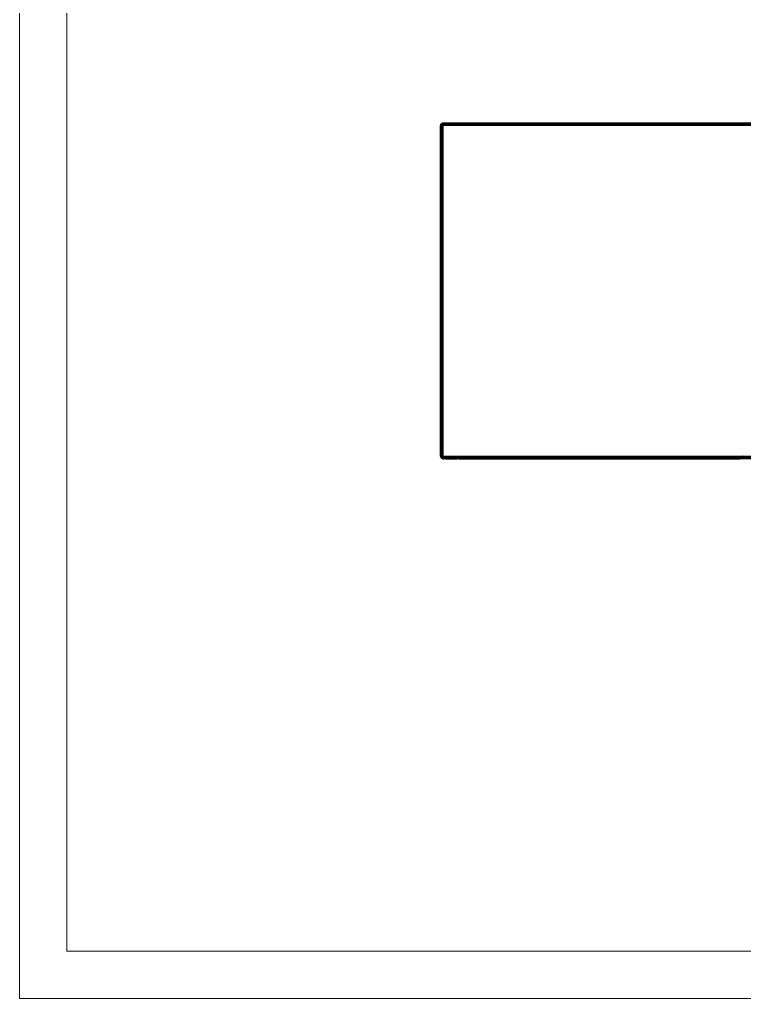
# Model space of a CAD drawing. Header units: inches. Extents: x 12 to 4610, y 7 to 3258.
# Drawn here: x 12 to 1202, y 7 to 1612 of the extents above; entities that cross this region are included whole.
import ezdxf

# ---------------------------------------------------------------- set-up
doc = ezdxf.new("R2010")
doc.units = ezdxf.units.IN
doc.header["$MEASUREMENT"] = 0
doc.layers.add('tabelka', color=155, linetype='Continuous')

msp = doc.modelspace()

# ---------------------------------------------------------------- linework, layer by layer
for p, q in [((703.1, 1438.9), (703.2, 1439.1)), ((703.1, 1438.8), (703.1, 1438.9)), ((703.1, 1438.8), (705.2, 1438.8)), ((703.1, 1438.8), (703.1, 1438.2)), ((703.1, 1438.8), (703.3, 1438.8)), ((703.3, 1438.4), (703.1, 1438.2)), ((703.1, 896.2), (703.1, 1438.2)), ((703.1, 1438.2), (703.3, 1438.2)), ((703.2, 1439.1), (703.3, 1439.4)), ((703.3, 1439.5), (703.4, 1439.7)), ((703.3, 1439.5), (703.3, 1439.5)), ((703.3, 1439.5), (703.3, 1439.4)), ((703.6, 1438.6), (703.3, 1438.8)), ((703.3, 1438.8), (703.7, 1438.6)), ((703.6, 1438.6), (703.3, 1438.4)), ((703.3, 1438.4), (703.7, 1438.5)), ((703.8, 1438.3), (703.3, 1438.4)), ((703.8, 1438.4), (703.3, 1438.4)), ((703.3, 1438.4), (703.3, 1438.2)), ((703.3, 1438.2), (703.4, 1438.2)), ((703.3, 1438.2), (703.3, 896.2)), ((703.4, 1439.7), (703.5, 1440)), ((703.4, 1438.2), (703.4, 896.2)), ((703.4, 1438.2), (703.8, 1438.2)), ((703.6, 1440.1), (703.5, 1440)), ((703.5, 1440), (705.5, 1439.4)), ((705.2, 1438.8), (703.5, 1440)), ((703.6, 1440.1), (703.7, 1440.3)), ((703.6, 1440.1), (703.6, 1440.1)), ((703.7, 1438.6), (703.6, 1438.6)), ((703.7, 1438.5), (703.6, 1438.6)), ((703.7, 1440.3), (703.8, 1440.5)), ((703.7, 1438.6), (703.8, 1438.6)), ((703.7, 1438.5), (703.8, 1438.5)), ((703.8, 1438.4), (703.7, 1438.5)), ((703.9, 1440.6), (703.8, 1440.5)), ((703.8, 1438.6), (703.8, 1438.5)), ((703.8, 1438.6), (703.9, 1438.6)), ((703.8, 1438.5), (703.8, 1438.4)), ((703.8, 1438.5), (703.9, 1438.5)), ((703.9, 1438.4), (703.8, 1438.4)), ((703.8, 1438.4), (703.8, 1438.3)), ((704.1, 1438.2), (703.8, 1438.4)), ((704.1, 1438.2), (703.8, 1438.3)), ((703.8, 1438.3), (703.8, 1438.2)), ((703.8, 1438.2), (704.1, 1438.2)), ((703.9, 1440.6), (704, 1440.7)), ((703.9, 1438.6), (703.9, 1438.5)), ((703.9, 1438.6), (704.1, 1438.5)), ((703.9, 1438.5), (703.9, 1438.4)), ((703.9, 1438.5), (704.1, 1438.5)), ((703.9, 1438.4), (704.1, 1438.2)), ((704.3, 1438.4), (703.9, 1438.4)), ((704, 1440.7), (704.1, 1440.8)), ((704.3, 1441), (704.1, 1440.8)), ((704.1, 1438.5), (704.3, 1438.4)), ((704.4, 1438.4), (704.1, 1438.2)), ((704.5, 1438.4), (704.1, 1438.2)), ((704.1, 1438.2), (704.5, 1438.3)), ((704.3, 1438.2), (704.1, 1438.2)), ((704.3, 1441), (704.4, 1441.2)), ((705.5, 1439.4), (704.3, 1441)), ((704.3, 1441), (704.8, 1440.6)), ((704.3, 1438.4), (704.4, 1438.4)), ((704.3, 1438.2), (704.3, 896.2)), ((704.3, 1438.2), (704.5, 1438.2)), ((704.4, 1441.2), (704.6, 1441.3)), ((704.4, 1441.2), (704.8, 1440.6)), ((705.1, 1440.4), (704.4, 1441.2)), ((704.4, 1438.4), (704.5, 1438.4)), ((704.5, 1438.4), (704.5, 1438.3)), ((704.5, 1438.4), (704.7, 1438.3)), ((704.5, 1438.3), (704.7, 1438.3)), ((704.5, 1438.3), (704.5, 1438.2)), ((704.5, 1438.2), (705.1, 1438.2)), ((704.6, 1441.3), (704.7, 1441.4)), ((704.7, 1441.4), (704.9, 1441.5)), ((705.4, 1440.5), (704.7, 1441.4)), ((705.1, 1441.3), (704.7, 1441.4)), ((704.7, 1438.3), (705.1, 1438.2)), ((704.8, 1440.6), (705.1, 1440.4)), ((704.9, 1441.5), (705, 1441.6)), ((705, 1441.6), (705.1, 1441.3)), ((706.1, 1441.2), (705, 1441.6)), ((705.2, 1441.2), (705, 1441.6)), ((705, 1441.6), (705.1, 1441.6)), ((705.1, 1441.6), (705.3, 1441.7)), ((705.2, 1441.2), (705.1, 1441.3)), ((705.1, 1440.4), (705.6, 1440)), ((705.2, 1438.6), (705.1, 1438.5)), ((705.1, 1438.5), (705.1, 1438.4)), ((705.1, 1438.4), (705.2, 1438.4)), ((705.1, 1438.2), (705.2, 1438.4)), ((705.1, 1438.4), (705.1, 1438.2)), ((705.2, 1438.2), (705.1, 1438.2)), ((706.3, 1440.7), (705.2, 1441.2)), ((705.3, 1439), (705.2, 1438.8)), ((705.2, 1438.8), (705.2, 1438.7)), ((705.2, 1438.6), (705.4, 1438.7)), ((705.4, 1438.7), (705.2, 1438.7)), ((705.2, 1438.4), (705.4, 1438.7)), ((705.2, 1438.7), (705.2, 1438.6)), ((705.2, 1438.2), (705.2, 1438.4)), ((705.2, 1438.2), (705.4, 1438.2)), ((705.3, 1441.7), (705.4, 1441.8)), ((705.5, 1439.4), (705.3, 1439.1)), ((705.3, 1439.1), (705.3, 1439)), ((705.6, 1439.1), (705.3, 1439.1)), ((705.3, 1439.1), (705.3, 1439.1)), ((705.3, 1439), (705.6, 1439)), ((705.4, 1441.8), (705.6, 1441.9)), ((705.4, 1440.5), (705.6, 1440)), ((705.9, 1439.8), (705.4, 1440.5)), ((705.4, 1438.2), (705.4, 1438.7)), ((705.4, 1438.7), (705.6, 1438.7)), ((705.6, 1438.2), (705.4, 1438.2)), ((705.7, 1439.6), (705.5, 1439.4)), ((705.5, 1439.4), (705.5, 1439.4)), ((706, 1441.5), (705.6, 1441.9)), ((705.6, 1441.9), (705.7, 1441.9)), ((705.6, 1440), (705.9, 1439.8)), ((706.7, 1439.4), (705.6, 1439.1)), ((705.6, 1439), (706.3, 1439.1)), ((705.6, 1439), (705.6, 1439.1)), ((705.6, 1438.7), (705.6, 1439)), ((705.6, 1438.7), (705.8, 1438.9)), ((705.6, 1438.2), (705.6, 1438.7)), ((705.6, 1438.2), (705.6, 896.2)), ((705.8, 1438.2), (705.6, 1438.2)), ((705.7, 1441.9), (705.8, 1442)), ((705.9, 1439.8), (705.7, 1439.6)), ((706, 1442), (705.8, 1442)), ((705.8, 1442), (706, 1441.5)), ((705.8, 1438.9), (706.3, 1439.1)), ((705.8, 1438.2), (705.8, 1438.9)), ((706.3, 1438.2), (705.8, 1438.2)), ((705.9, 1439.8), (706.3, 1440.7)), ((706.2, 1440), (705.9, 1439.8)), ((705.9, 1439.8), (705.9, 1439.8)), ((705.9, 1439.8), (705.9, 1439.8)), ((706, 1442), (706.2, 1442.1)), ((706, 1441.5), (706, 1441.4)), ((706.1, 1441.4), (706, 1441.5)), ((706.1, 1441.4), (706, 1441.4)), ((706, 1441.4), (706.1, 1441.4)), ((706, 1441.4), (706.1, 1441.2)), ((706.3, 1441.8), (706.1, 1441.4)), ((706.1, 1441.4), (706.4, 1441.4)), ((706.1, 1441.4), (706.1, 1441.4)), ((706.1, 1441.2), (706.3, 1440.7)), ((706.2, 1442.1), (706.3, 1441.8)), ((706.2, 1442.1), (706.3, 1442.1)), ((706.4, 1440.1), (706.2, 1440)), ((706.5, 1442.1), (706.3, 1441.8)), ((706.3, 1442.1), (706.4, 1442.1)), ((706.6, 1442), (706.3, 1441.6)), ((706.3, 1441.8), (706.3, 1441.6)), ((706.3, 1441.6), (706.4, 1441.4)), ((707.1, 1441.5), (706.3, 1441.6)), ((706.3, 1440.8), (706.4, 1440.9)), ((706.3, 1440.7), (706.3, 1440.8)), ((706.3, 1440.7), (706.3, 1440.8)), ((706.3, 1440.7), (706.3, 1440.7)), ((706.3, 1440.7), (706.3, 1440.7)), ((706.3, 1440.7), (706.3, 1440.7)), ((706.3, 1440.7), (706.4, 1440.7)), ((706.3, 1440.7), (706.4, 1440.4)), ((706.3, 1439.1), (706.7, 1439.4)), ((706.3, 1439.1), (706.7, 1439.3)), ((706.3, 1439.1), (706.3, 1438.2)), ((706.7, 1438.2), (706.3, 1438.2)), ((706.4, 1442.1), (706.5, 1442.1)), ((706.4, 1441.4), (707.1, 1441.5)), ((706.4, 1440.7), (706.4, 1440.9)), ((706.4, 1440.9), (706.5, 1440.9)), ((706.4, 1440.7), (706.5, 1440.8)), ((706.4, 1440.4), (706.4, 1440.7)), ((706.4, 1440.4), (706.5, 1440.1)), ((706.5, 1440.1), (706.4, 1440.1)), ((706.5, 1442.1), (706.5, 1442.1)), ((706.5, 1442.1), (706.5, 1442.1)), ((706.5, 1442.1), (706.5, 1442.1)), ((706.6, 1442), (706.5, 1442.1)), ((706.6, 1442.1), (706.5, 1442.1)), ((706.5, 1442.1), (706.5, 1442.1)), ((706.5, 1440.9), (706.6, 1441)), ((707.1, 1440.9), (706.5, 1440.6)), ((706.5, 1440.9), (706.5, 1440.8)), ((706.5, 1440.8), (707.1, 1440.9)), ((706.5, 1440.8), (706.5, 1440.6)), ((706.5, 1440.6), (706.6, 1440.3)), ((706.8, 1440.4), (706.5, 1440.6)), ((706.6, 1440.3), (706.5, 1440.1)), ((706.5, 1440.1), (706.5, 1440.1)), ((706.6, 1440.1), (706.5, 1440.1)), ((706.7, 1442.1), (706.6, 1442.2)), ((706.6, 1442.2), (706.6, 1442.1)), ((706.6, 1442.1), (706.6, 1442)), ((706.7, 1442.1), (706.6, 1442.1)), ((707.1, 1441.5), (706.6, 1442)), ((706.6, 1441), (707.1, 1441.5)), ((706.6, 1441), (707.1, 1440.9)), ((706.8, 1440.4), (706.6, 1440.3)), ((706.6, 1440.3), (706.6, 1440.1)), ((707.1, 1440.2), (706.6, 1440.1)), ((706.7, 1442.1), (707.1, 1442.2)), ((707.1, 1441.5), (706.7, 1442.1)), ((707.1, 1439.5), (706.7, 1439.4)), ((706.7, 1439.4), (707.1, 1439.5)), ((706.7, 1439.3), (706.9, 1439.4)), ((706.7, 1439.4), (706.7, 1439.3)), ((706.7, 1439.3), (706.7, 1438.2)), ((706.9, 1438.2), (706.7, 1438.2)), ((707.1, 1440.9), (706.8, 1440.4)), ((707.1, 1440.2), (706.8, 1440.4)), ((706.9, 1439.4), (707.1, 1439.5)), ((706.9, 1438.2), (706.9, 1439.4)), ((707.1, 1438.2), (706.9, 1438.2)), ((707.1, 1442), (707.3, 1442.2)), ((707.1, 1441.5), (707.1, 1442.2)), ((707.1, 1442.2), (707.3, 1442.2)), ((707.1, 1442), (1201, 1442.2)), ((707.1, 1442), (1698.1, 1442.1)), ((707.1, 1441.7), (707.1, 1442)), ((1697.5, 1441.9), (707.1, 1442)), ((707.1, 1441.7), (1697.5, 1441.9)), ((707.1, 1441.4), (707.1, 1441.7)), ((1696.9, 1441.6), (707.1, 1441.7)), ((707.1, 1441.4), (1696.9, 1441.6)), ((707.1, 1440.9), (707.1, 1441.5)), ((707.1, 1441), (707.1, 1441.4)), ((707.1, 1441.4), (1696.3, 1441.2)), ((707.1, 1441), (1696.3, 1441.2)), ((707.1, 1440.5), (707.1, 1441)), ((1695.7, 1440.7), (707.1, 1441)), ((707.1, 1440.2), (707.1, 1440.9)), ((707.1, 1440.5), (1695.7, 1440.7)), ((1695.1, 1440.1), (707.1, 1440.5)), ((707.1, 1440.2), (707.1, 1440.5)), ((707.1, 1440), (707.1, 1440.2)), ((707.1, 1440), (1695.1, 1440.1)), ((1694.5, 1439.5), (707.1, 1440)), ((707.1, 1439.5), (707.1, 1440)), ((707.1, 1439.4), (1694.5, 1439.5)), ((707.1, 1439.4), (707.1, 1439.5)), ((707.1, 1439.5), (707.1, 1439.5)), ((707.1, 1438.8), (707.1, 1439.4)), ((1674.6, 1438.9), (707.1, 1439.4)), ((707.1, 1438.8), (1674.6, 1438.9)), ((707.1, 1438.2), (707.1, 1438.8)), ((1200.2, 1438.2), (707.1, 1438.8)), ((1200.2, 1438.2), (707.1, 1438.2)), ((707.1, 1438.2), (707.1, 896.2)), ((707.3, 1442.2), (1201, 1442.2)), ((1674.6, 1438.8), (1200.2, 1438.2)), ((1693.3, 1438.2), (1200.2, 1438.2)), ((1201, 1442.2), (1202.7, 1442.2)), ((703.1, 896.2), (703.2, 895.4)), ((703.3, 896.2), (703.1, 896.2)), ((705.1, 896.2), (703.2, 895.4)), ((703.2, 895.4), (703.5, 895.5)), ((703.4, 894.7), (703.2, 895.4)), ((703.2, 895.4), (703.4, 894.7)), ((703.2, 895.4), (703.2, 895.4)), ((703.4, 896.2), (703.3, 896.2)), ((704.3, 896.2), (703.4, 896.2)), ((704.1, 895), (703.4, 894.7)), ((704, 895), (703.4, 894.7)), ((703.4, 894.7), (703.8, 894)), ((703.5, 895.5), (703.8, 895.2)), ((703.5, 895.5), (703.8, 895.5)), ((703.8, 895.5), (703.8, 895.2)), ((703.8, 895.5), (703.9, 895.5)), ((705.2, 895.4), (703.8, 894)), ((703.8, 895.2), (704, 895)), ((703.8, 894), (704.7, 894.6)), ((704.3, 893.4), (703.8, 894)), ((703.8, 894), (704.3, 893.4)), ((703.8, 894), (703.8, 894)), ((703.9, 895.5), (704.6, 895.7)), ((704.5, 895.4), (703.9, 895.5)), ((704.5, 895.4), (704, 895)), ((704, 895), (704.1, 895)), ((704.5, 895.1), (704.1, 895)), ((704.3, 896.2), (705.1, 896.2)), ((705, 894.5), (704.3, 893.4)), ((705.2, 894.3), (704.3, 893.4)), ((704.3, 893.4), (704.9, 892.9)), ((704.6, 895.4), (704.5, 895.1)), ((704.6, 895.4), (704.5, 895.4)), ((704.6, 895.4), (704.5, 895.4)), ((704.9, 895.3), (704.5, 895.1)), ((704.6, 895.7), (705, 895.8)), ((705, 895.7), (704.6, 895.7)), ((704.6, 895.7), (704.6, 895.4)), ((705, 895.7), (704.6, 895.4)), ((704.9, 895.3), (704.6, 895.4)), ((704.6, 895.4), (704.6, 895.4)), ((704.7, 894.6), (705, 894.5)), ((704.7, 894.6), (704.8, 894.6)), ((704.8, 894.6), (705.4, 895.1)), ((705.1, 894.5), (704.8, 894.6)), ((705.2, 895.4), (704.9, 895.3)), ((705.4, 894.2), (704.9, 892.9)), ((704.9, 892.9), (705.7, 894.1)), ((705.6, 892.5), (704.9, 892.9)), ((704.9, 892.9), (705.6, 892.5)), ((704.9, 892.9), (704.9, 892.9)), ((705, 895.8), (705, 895.7)), ((705, 895.8), (705.1, 895.8)), ((705.1, 895.8), (705, 895.7)), ((705.2, 895.7), (705, 895.7)), ((705, 895.7), (705.2, 895.7)), ((705, 895.7), (705, 895.7)), ((705, 894.5), (705.2, 894.3)), ((705.1, 894.5), (705, 894.5)), ((705.1, 895.8), (705.1, 896.2)), ((705.1, 896.2), (705.2, 896.2)), ((705.2, 895.8), (705.1, 896.2)), ((705.2, 895.7), (705.1, 895.8)), ((705.4, 895.1), (705.1, 894.5)), ((705.4, 894.5), (705.1, 894.5)), ((705.2, 895.8), (705.2, 896.2)), ((705.2, 896.2), (705.4, 896.2)), ((705.2, 895.7), (705.2, 895.8)), ((705.2, 895.6), (705.2, 895.7)), ((705.4, 895.2), (705.2, 895.6)), ((705.2, 895.6), (705.2, 895.4)), ((705.2, 895.4), (705.4, 895.2)), ((705.4, 894.5), (705.2, 894.3)), ((705.4, 895.2), (705.4, 896.2)), ((705.4, 896.2), (705.6, 896.2)), ((705.4, 895.2), (705.4, 895.2)), ((705.4, 895.2), (705.4, 895.2)), ((705.6, 895), (705.4, 895.2)), ((705.4, 895.1), (705.4, 895.2)), ((705.4, 895.2), (705.4, 895.2)), ((705.6, 894.9), (705.4, 895.1)), ((705.6, 894.7), (705.4, 894.5)), ((705.5, 894.4), (705.4, 894.2)), ((705.4, 894.2), (705.6, 894.2)), ((705.6, 894.5), (705.5, 894.4)), ((705.6, 894.4), (705.5, 894.4)), ((705.6, 895), (705.6, 896.2)), ((705.6, 896.2), (705.8, 896.2)), ((705.8, 894.7), (705.6, 895)), ((705.6, 894.9), (705.6, 895)), ((705.7, 894.8), (705.6, 894.9)), ((705.6, 894.7), (705.6, 894.9)), ((705.6, 894.9), (705.6, 894.9)), ((705.7, 894.8), (705.6, 894.7)), ((705.7, 894.8), (705.6, 894.5)), ((705.6, 894.4), (705.6, 894.5)), ((705.6, 894.2), (705.6, 894.4)), ((705.8, 894.3), (705.6, 894.4)), ((705.6, 894.2), (705.7, 894.1)), ((705.9, 894), (705.6, 892.5)), ((706.2, 893.9), (705.6, 892.5)), ((705.6, 892.5), (706.3, 892.3)), ((705.7, 894.8), (705.8, 894.7)), ((705.7, 894.1), (705.8, 894.3)), ((705.7, 894.1), (705.9, 894)), ((705.8, 894.7), (705.8, 896.2)), ((705.8, 896.2), (706.3, 896.2)), ((705.9, 894.7), (705.8, 894.7)), ((705.8, 894.3), (706, 894.5)), ((705.9, 894.3), (705.8, 894.3)), ((706, 894.5), (705.9, 894.7)), ((705.9, 894.7), (706.3, 894.3)), ((706, 894.5), (705.9, 894.3)), ((706.3, 894.2), (705.9, 894.3)), ((705.9, 894.3), (705.9, 894)), ((705.9, 894), (706.2, 893.9)), ((706.3, 894.3), (706, 894.5)), ((706.3, 894.2), (706, 894.5)), ((706.3, 894.2), (706.2, 893.9)), ((706.3, 896.2), (706.3, 894.3)), ((706.3, 896.2), (706.7, 896.2)), ((706.7, 894.2), (706.3, 894.3)), ((706.3, 894.3), (706.3, 894.2)), ((706.3, 894.3), (706.7, 894.3)), ((706.3, 894.3), (706.3, 894.2)), ((706.6, 893.8), (706.3, 894.2)), ((706.6, 893.9), (706.3, 894.2)), ((706.3, 894.2), (706.3, 893.9)), ((706.3, 894.2), (706.3, 894.2)), ((706.3, 893.9), (706.6, 893.7)), ((706.3, 893.9), (706.3, 892.3)), ((706.3, 892.3), (706.6, 893.7)), ((707.1, 892.2), (706.3, 892.3)), ((706.3, 892.3), (707.1, 892.2)), ((706.3, 892.3), (706.3, 892.3)), ((706.6, 893.9), (706.7, 894.2)), ((706.7, 893.9), (706.6, 893.9)), ((706.6, 893.8), (706.6, 893.9)), ((706.7, 893.7), (706.6, 893.8)), ((706.6, 893.7), (706.6, 893.8)), ((706.6, 893.7), (706.7, 893.7)), ((706.7, 896.2), (706.9, 896.2)), ((706.7, 896.2), (706.7, 894.3)), ((706.7, 894.3), (706.9, 894.2)), ((706.7, 894.3), (706.7, 894.2)), ((706.9, 894.2), (706.7, 894.2)), ((706.7, 894.2), (706.7, 893.9)), ((706.7, 894.2), (706.8, 893.8)), ((706.7, 893.9), (706.7, 893.7)), ((706.8, 893.8), (706.7, 893.9)), ((706.7, 893.7), (706.8, 893.6)), ((706.9, 893.7), (706.8, 893.8)), ((706.8, 893.8), (706.8, 893.6)), ((706.8, 893.6), (706.8, 893.6)), ((706.8, 893.6), (707.1, 892.2)), ((706.8, 893.6), (707.1, 893.5)), ((707.1, 893.4), (706.8, 893.6)), ((706.9, 896.2), (707.1, 896.2)), ((706.9, 894.2), (706.9, 896.2)), ((706.9, 893.7), (706.9, 894.2)), ((707.1, 894.2), (706.9, 894.2)), ((707.1, 893.5), (706.9, 893.7)), ((707.1, 896.2), (1200.2, 896.2)), ((707.1, 896.2), (707.1, 895.4)), ((1200.2, 896.2), (707.1, 895.4)), ((707.1, 894.7), (707.1, 895.4)), ((707.1, 895.4), (1693.3, 894.7)), ((1693.3, 894.7), (707.1, 894)), ((1693.3, 894.7), (707.1, 894.7)), ((707.1, 894.2), (707.1, 894.7)), ((707.1, 894.2), (707.1, 894.2)), ((707.1, 894), (707.1, 894.2)), ((707.1, 894.2), (707.1, 893.5)), ((707.2, 893.5), (707.1, 894)), ((1669.6, 893.4), (707.1, 894)), ((707.2, 893.5), (707.1, 893.5)), ((707.1, 893.5), (707.1, 893.4)), ((707.1, 893.4), (707.1, 892.2)), ((707.2, 893.4), (707.1, 893.4)), ((707.1, 892.2), (707.2, 892.2)), ((707.2, 893.5), (707.2, 893.4)), ((707.5, 893.2), (707.2, 893.4)), ((707.2, 892.9), (707.2, 893.4)), ((707.2, 893.4), (707.2, 893.2)), ((707.2, 893.4), (707.2, 893.4)), ((707.2, 893.4), (707.2, 893.4)), ((707.3, 893.4), (707.2, 893.4)), ((707.2, 893.2), (707.2, 892.9)), ((707.2, 892.5), (707.2, 892.9)), ((707.8, 892.9), (707.2, 892.9)), ((707.2, 892.9), (707.2, 892.9)), ((707.2, 892.3), (707.2, 892.5)), ((707.2, 892.3), (707.2, 892.5)), ((707.2, 892.5), (707.2, 892.5)), ((707.2, 892.5), (708.2, 892.5)), ((707.2, 892.2), (707.2, 892.3)), ((707.2, 892.3), (708.4, 892.3)), ((707.2, 892.2), (708.4, 892.2)), ((707.5, 893.2), (707.3, 893.4)), ((707.5, 893.4), (707.3, 893.4)), ((707.5, 893.4), (707.9, 893.2)), ((707.5, 893.2), (707.5, 893.4)), ((707.9, 893.4), (707.5, 893.4)), ((707.8, 892.9), (707.5, 893.2)), ((708, 893), (707.5, 893.2)), ((708, 892.9), (707.8, 892.9)), ((707.9, 893.4), (707.9, 893.2)), ((708, 893.4), (707.9, 893.4)), ((707.9, 893.2), (708, 893.1)), ((708, 893.1), (708, 893.4)), ((708.4, 893.4), (708, 893.4)), ((708, 893.1), (708.4, 892.9)), ((708, 893), (708, 893.1)), ((708.5, 892.9), (708, 893)), ((708, 892.9), (708, 893)), ((708.5, 892.9), (708, 892.9)), ((708.4, 892.3), (708.2, 892.5)), ((708.2, 892.5), (708.4, 892.5)), ((708.4, 892.9), (708.4, 893.4)), ((708.5, 893.4), (708.4, 893.4)), ((708.5, 892.9), (708.4, 892.9)), ((708.4, 892.9), (708.5, 892.9)), ((708.4, 892.3), (708.4, 892.5)), ((708.4, 892.5), (708.5, 892.5)), ((708.5, 892.2), (708.4, 892.3)), ((708.4, 892.2), (708.4, 892.3)), ((708.4, 892.3), (708.5, 892.3)), ((708.5, 892.2), (708.4, 892.2)), ((708.5, 892.9), (708.5, 893.4)), ((709, 893.4), (708.5, 893.4)), ((708.5, 892.9), (708.5, 892.9)), ((708.5, 892.9), (708.6, 892.9)), ((708.6, 892.9), (708.5, 892.9)), ((708.5, 892.9), (708.5, 892.9)), ((709, 892.3), (708.5, 892.5)), ((708.5, 892.3), (708.5, 892.5)), ((708.5, 892.5), (709.1, 892.5)), ((708.5, 892.2), (708.5, 892.3)), ((708.5, 892.3), (709, 892.3)), ((709.2, 892.2), (708.5, 892.2)), ((709, 892.9), (708.6, 892.9)), ((709, 893.4), (709, 892.9)), ((709.9, 893.4), (709, 893.4)), ((709.9, 892.9), (709, 892.9)), ((709.2, 892.2), (709, 892.3)), ((709, 892.3), (709.2, 892.3)), ((709.1, 892.5), (709.2, 892.3)), ((709.1, 892.5), (709.3, 892.5)), ((709.2, 892.3), (709.2, 892.2)), ((709.2, 892.3), (709.8, 892.3)), ((709.9, 892.2), (709.2, 892.2)), ((709.3, 892.5), (709.8, 892.3)), ((709.3, 892.5), (709.9, 892.5)), ((709.8, 892.3), (709.9, 892.2)), ((709.8, 892.3), (709.9, 892.3)), ((709.9, 893.4), (709.9, 892.9)), ((710.1, 893.4), (709.9, 893.4)), ((710.1, 892.9), (709.9, 892.9)), ((709.9, 892.5), (709.9, 892.3)), ((709.9, 892.5), (710.1, 892.5)), ((709.9, 892.3), (709.9, 892.2)), ((709.9, 892.3), (710.1, 892.3)), ((709.9, 892.2), (710.1, 892.2)), ((710.1, 893.4), (710.1, 892.9)), ((711.2, 893.4), (710.1, 893.4)), ((711.2, 892.9), (710.1, 892.9)), ((710.1, 892.5), (710.1, 892.3)), ((710.1, 892.5), (711.2, 892.5)), ((710.1, 892.3), (710.1, 892.2)), ((710.1, 892.3), (711.2, 892.3)), ((711.2, 892.2), (710.1, 892.2)), ((711.2, 892.9), (711.2, 893.4)), ((711.3, 893.4), (711.2, 893.4)), ((711.4, 892.9), (711.2, 892.9)), ((711.2, 892.3), (711.2, 892.5)), ((711.2, 892.5), (711.4, 892.5)), ((711.4, 892.3), (711.2, 892.2)), ((711.2, 892.2), (711.2, 892.3)), ((711.2, 892.3), (711.4, 892.3)), ((711.2, 892.2), (717, 892.2)), ((711.3, 893.4), (711.4, 892.9)), ((711.6, 893.4), (711.3, 893.4)), ((711.5, 892.9), (711.4, 892.9)), ((711.4, 892.5), (711.4, 892.3)), ((711.7, 892.5), (711.4, 892.3)), ((711.4, 892.3), (711.5, 892.5)), ((711.4, 892.5), (711.5, 892.5)), ((717, 892.3), (711.4, 892.3)), ((711.5, 892.9), (711.6, 893.4)), ((711.9, 892.9), (711.5, 892.9)), ((711.5, 892.5), (711.7, 892.5)), ((711.8, 893.4), (711.6, 893.4)), ((711.7, 892.5), (717, 892.5)), ((711.8, 893.4), (711.9, 892.9)), ((711.9, 893.4), (711.8, 893.4)), ((711.9, 892.9), (711.9, 893.4)), ((712.1, 893.4), (711.9, 892.9)), ((712.1, 893.4), (711.9, 893.4)), ((717, 892.9), (711.9, 892.9)), ((712.1, 893.4), (717, 893.4)), ((717, 893.4), (717, 892.9)), ((717, 893.4), (718.9, 893.4)), ((718.9, 892.9), (717, 892.9)), ((717, 892.5), (717, 892.3)), ((717, 892.5), (718.9, 892.5)), ((717, 892.3), (717, 892.2)), ((718.9, 892.3), (717, 892.3)), ((717, 892.2), (718.9, 892.2)), ((718.9, 892.9), (718.9, 893.4)), ((718.9, 893.4), (720.3, 893.4)), ((720.3, 892.9), (718.9, 892.9)), ((718.9, 892.3), (718.9, 892.5)), ((718.9, 892.5), (720.3, 892.5)), ((718.9, 892.2), (718.9, 892.3)), ((720.3, 892.3), (718.9, 892.3)), ((718.9, 892.2), (720.3, 892.2)), ((720.3, 892.9), (720.3, 893.4)), ((720.3, 893.4), (720.3, 892.9)), ((720.3, 893.4), (720.3, 893.4)), ((720.3, 893.4), (727.7, 893.4)), ((727.7, 892.9), (720.3, 892.9)), ((720.3, 892.9), (720.3, 892.9)), ((720.3, 892.3), (720.3, 892.5)), ((720.3, 892.5), (720.3, 892.3)), ((720.3, 892.5), (720.3, 892.5)), ((720.3, 892.5), (727.7, 892.5)), ((720.3, 892.2), (720.3, 892.3)), ((720.3, 892.3), (720.3, 892.2)), ((720.3, 892.3), (720.3, 892.3)), ((727.7, 892.3), (720.3, 892.3)), ((720.3, 892.2), (720.3, 892.2)), ((720.3, 892.2), (727.7, 892.2)), ((727.7, 893.4), (727.7, 892.9)), ((727.7, 893.4), (728.7, 893.4)), ((728.7, 892.9), (727.7, 892.9)), ((727.7, 892.5), (727.7, 892.3)), ((727.7, 892.5), (728.7, 892.5)), ((727.7, 892.3), (727.7, 892.2)), ((728.7, 892.3), (727.7, 892.3)), ((727.7, 892.2), (728.7, 892.2)), ((728.7, 892.9), (728.7, 893.4)), ((728.7, 893.4), (729.1, 893.4)), ((729.1, 892.9), (728.7, 892.9)), ((728.7, 892.3), (728.7, 892.5)), ((728.7, 892.5), (729.1, 892.5)), ((728.7, 892.2), (728.7, 892.3)), ((729.1, 892.3), (728.7, 892.3)), ((728.7, 892.2), (729.1, 892.2)), ((729.1, 893.4), (729.1, 892.9)), ((729.1, 893.4), (729.2, 893.4)), ((729.1, 892.9), (729.1, 892.9)), ((729.2, 892.9), (729.1, 892.9)), ((729.1, 892.5), (729.1, 892.3)), ((729.2, 892.5), (729.1, 892.3)), ((729.1, 892.5), (729.2, 892.5)), ((729.1, 892.3), (729.1, 892.2)), ((729.2, 892.3), (729.1, 892.2)), ((729.2, 892.3), (729.1, 892.3)), ((729.1, 892.2), (729.2, 892.2)), ((729.1, 892.2), (729.2, 892.2)), ((729.2, 893.4), (729.2, 893.2)), ((729.2, 893.2), (729.3, 893.4)), ((729.2, 893.4), (729.3, 893.4)), ((729.2, 893.2), (729.2, 892.9)), ((729.2, 893.2), (729.3, 893.1)), ((729.3, 893.1), (729.2, 892.9)), ((729.4, 892.9), (729.2, 892.9)), ((729.2, 892.5), (729.2, 892.3)), ((729.4, 892.5), (729.2, 892.3)), ((729.2, 892.5), (729.2, 892.5)), ((729.2, 892.5), (729.4, 892.5)), ((729.2, 892.3), (729.2, 892.3)), ((729.2, 892.3), (729.2, 892.2)), ((729.2, 892.2), (729.4, 892.3)), ((729.2, 892.3), (729.2, 892.3)), ((729.4, 892.3), (729.2, 892.2)), ((729.4, 892.3), (729.2, 892.3)), ((729.2, 892.3), (729.2, 892.3)), ((729.2, 892.2), (729.5, 892.2)), ((729.5, 892.2), (729.2, 892.2)), ((729.2, 892.2), (729.2, 892.2)), ((729.4, 893.4), (729.3, 893.1)), ((729.3, 893.4), (729.4, 893.4)), ((729.3, 893.1), (729.4, 892.9)), ((729.4, 893.4), (729.5, 893.4)), ((729.5, 892.9), (729.4, 892.9)), ((729.4, 892.5), (729.5, 892.5)), ((729.4, 892.3), (729.5, 892.3)), ((729.5, 893.4), (729.5, 892.9)), ((729.5, 893.4), (729.7, 893.4)), ((729.7, 892.9), (729.5, 892.9)), ((729.5, 892.5), (729.5, 892.3)), ((729.5, 892.5), (729.6, 892.5)), ((729.5, 892.3), (729.5, 892.3)), ((729.5, 892.3), (729.5, 892.2)), ((729.7, 892.3), (729.5, 892.2)), ((729.7, 892.3), (729.5, 892.3)), ((729.5, 892.3), (729.7, 892.3)), ((729.7, 892.3), (729.5, 892.3)), ((729.5, 892.2), (730, 892.2)), ((729.5, 892.2), (729.5, 892.2)), ((729.6, 892.5), (729.7, 892.3)), ((729.6, 892.5), (729.7, 892.5)), ((729.7, 892.9), (729.7, 893.4)), ((729.7, 893.4), (730, 893.4)), ((729.8, 892.9), (729.7, 892.9)), ((729.7, 892.3), (729.7, 892.5)), ((729.7, 892.5), (729.8, 892.5)), ((729.8, 892.4), (729.7, 892.3)), ((729.7, 892.3), (729.8, 892.4)), ((729.7, 892.3), (729.7, 892.3)), ((729.7, 892.3), (729.7, 892.3)), ((729.8, 892.3), (729.7, 892.3)), ((729.7, 892.3), (729.7, 892.3)), ((729.7, 892.3), (729.7, 892.3)), ((729.7, 892.3), (729.7, 892.3)), ((729.9, 893), (729.8, 892.9)), ((729.9, 892.9), (729.8, 892.9)), ((729.8, 892.5), (729.8, 892.4)), ((729.8, 892.5), (730.2, 892.5)), ((729.9, 892.4), (729.8, 892.3)), ((730, 892.3), (729.8, 892.3)), ((729.8, 892.3), (730, 892.3)), ((730, 893.2), (729.9, 893)), ((729.9, 893), (729.9, 892.9)), ((730.2, 892.9), (729.9, 892.9)), ((730, 892.4), (729.9, 892.4)), ((730, 893.2), (730, 893.4)), ((730, 893.4), (730, 893.2)), ((730, 893.4), (730, 893.4)), ((730.2, 893.4), (730, 893.4)), ((730.5, 892.5), (730, 892.4)), ((730.2, 892.5), (730, 892.4)), ((730, 892.3), (730, 892.4)), ((730, 892.2), (730, 892.3)), ((730, 892.3), (730, 892.3)), ((730.5, 892.3), (730, 892.3)), ((730, 892.3), (730.1, 892.3)), ((730.5, 892.2), (730, 892.2)), ((730.5, 892.5), (730.1, 892.3)), ((730.3, 893.4), (730.2, 893.3)), ((730.2, 893.4), (730.2, 893.3)), ((730.2, 893.4), (730.3, 893.4)), ((730.2, 893.3), (730.2, 892.9)), ((730.3, 892.9), (730.2, 892.9)), ((730.2, 892.5), (730.5, 892.5)), ((730.4, 893.4), (730.3, 892.9)), ((730.3, 893.4), (730.4, 893.4)), ((730.5, 892.9), (730.3, 892.9)), ((730.4, 893.4), (730.5, 893.4)), ((730.5, 892.9), (730.5, 893.4)), ((730.5, 893.4), (730.6, 893.4)), ((730.7, 892.9), (730.5, 892.9)), ((730.5, 892.3), (730.5, 892.5)), ((730.5, 892.5), (730.5, 892.5)), ((730.5, 892.5), (730.5, 892.5)), ((730.5, 892.5), (730.5, 892.5)), ((730.5, 892.5), (730.5, 892.5)), ((730.5, 892.5), (730.8, 892.5)), ((730.5, 892.2), (730.5, 892.3)), ((730.8, 892.3), (730.5, 892.3)), ((730.8, 892.2), (730.5, 892.2)), ((730.7, 893.1), (730.6, 893.4)), ((730.6, 893.4), (730.7, 893.4)), ((730.7, 893.1), (730.7, 893.4)), ((730.7, 893.4), (730.8, 893.3)), ((730.7, 893.4), (730.8, 893.4)), ((730.7, 892.9), (730.7, 893.1)), ((730.8, 893), (730.7, 893.1)), ((730.8, 893), (730.7, 892.9)), ((730.8, 893), (730.7, 892.9)), ((730.8, 892.9), (730.7, 892.9)), ((730.8, 893.4), (730.8, 893.3)), ((730.9, 893.4), (730.8, 893.3)), ((730.8, 893.4), (730.9, 893.4)), ((730.8, 893.3), (730.8, 893.2)), ((730.8, 893.3), (730.8, 893.2)), ((730.8, 893.3), (730.9, 893.2)), ((730.8, 893.3), (730.8, 893.3)), ((730.8, 893.2), (730.8, 893)), ((730.8, 893.2), (730.8, 893)), ((730.9, 893.1), (730.8, 893)), ((730.8, 893), (730.8, 892.9)), ((730.9, 892.9), (730.8, 893)), ((730.8, 893), (730.8, 893)), ((730.9, 892.9), (730.8, 892.9)), ((730.8, 892.5), (730.8, 892.3)), ((730.8, 892.5), (730.9, 892.5)), ((730.8, 892.3), (730.8, 892.2)), ((730.9, 892.3), (730.8, 892.3)), ((730.9, 892.2), (730.8, 892.2)), ((730.9, 893.4), (730.9, 893.2)), ((730.9, 893.4), (730.9, 893.4)), ((730.9, 893.4), (731, 893.4)), ((730.9, 893.2), (730.9, 893.1)), ((730.9, 893.2), (731, 893.1)), ((730.9, 893.1), (730.9, 892.9)), ((731, 893.1), (730.9, 893.1)), ((731.1, 892.9), (730.9, 892.9)), ((730.9, 892.9), (730.9, 892.9)), ((730.9, 892.5), (730.9, 892.3)), ((730.9, 892.5), (731.1, 892.5)), ((730.9, 892.3), (730.9, 892.2)), ((731.1, 892.3), (730.9, 892.3)), ((731.1, 892.2), (730.9, 892.2)), ((731.1, 893.3), (731, 893.4)), ((731, 893.4), (731.1, 893.4)), ((731.1, 893.2), (731, 893.1)), ((731, 893.1), (731.1, 893)), ((731.1, 893.4), (731.1, 893.3)), ((731.1, 893.4), (731.1, 893.3)), ((731.2, 893.4), (731.1, 893.3)), ((731.1, 893.4), (731.2, 893.4)), ((731.1, 893.4), (731.1, 893.4)), ((731.1, 893.3), (731.1, 893)), ((731.4, 893.2), (731.1, 893.3)), ((731.1, 893.3), (731.1, 893.2)), ((731.1, 893.3), (731.1, 893.3)), ((731.1, 893.3), (731.1, 893.2)), ((731.1, 893.2), (731.1, 893)), ((731.1, 893), (731.1, 892.9)), ((731.1, 893), (731.1, 892.9)), ((731.1, 893), (731.1, 893)), ((731.1, 893), (731.2, 892.9)), ((731.1, 892.9), (731.1, 892.9)), ((731.2, 892.9), (731.1, 892.9)), ((731.1, 892.5), (731.1, 892.3)), ((731.1, 892.5), (731.1, 892.3)), ((731.1, 892.5), (731.1, 892.5)), ((731.1, 892.5), (731.4, 892.5)), ((731.1, 892.3), (731.1, 892.2)), ((731.1, 892.3), (731.1, 892.2)), ((731.1, 892.3), (731.1, 892.3)), ((731.4, 892.3), (731.1, 892.3)), ((731.1, 892.2), (731.1, 892.2)), ((731.4, 892.2), (731.1, 892.2)), ((731.2, 893.4), (731.4, 893.4)), ((731.4, 893), (731.2, 892.9)), ((731.2, 892.9), (731.2, 892.9)), ((731.2, 892.9), (731.3, 892.9)), ((731.3, 892.9), (731.2, 892.9)), ((731.3, 892.9), (731.4, 892.9)), ((731.4, 892.9), (731.3, 892.9)), ((731.3, 892.9), (731.3, 892.9)), ((731.4, 893.4), (731.4, 893.2)), ((731.4, 893.4), (731.6, 893.4)), ((731.6, 893.1), (731.4, 893.2)), ((731.4, 893.2), (731.4, 893)), ((731.4, 892.9), (731.6, 893.1)), ((731.6, 893.1), (731.4, 893)), ((731.4, 893), (731.4, 892.9)), ((731.4, 892.9), (731.4, 892.9)), ((732.2, 892.9), (731.4, 892.9)), ((731.4, 892.5), (731.4, 892.3)), ((731.4, 892.5), (732.2, 892.5)), ((731.4, 892.3), (731.4, 892.2)), ((732.2, 892.3), (731.4, 892.3)), ((732.2, 892.2), (731.4, 892.2)), ((731.6, 893.1), (731.9, 893.4)), ((731.6, 893.4), (731.6, 893.2)), ((731.9, 893.4), (731.6, 893.2)), ((731.6, 893.4), (731.9, 893.4)), ((731.6, 893.2), (731.6, 893.1)), ((731.6, 893.2), (731.6, 893.1)), ((731.6, 893.1), (731.6, 893.1)), ((731.9, 893.4), (732.2, 893.4)), ((732.2, 892.9), (732.2, 893.4)), ((732.2, 893.4), (732.5, 893.4)), ((732.5, 892.9), (732.2, 892.9)), ((732.2, 892.3), (732.2, 892.5)), ((732.2, 892.5), (732.5, 892.5)), ((732.2, 892.2), (732.2, 892.3)), ((732.5, 892.3), (732.2, 892.3)), ((732.5, 892.2), (732.2, 892.2)), ((732.5, 892.9), (732.5, 893.4)), ((732.5, 893.4), (733, 893.4)), ((733, 892.9), (732.5, 892.9)), ((732.5, 892.3), (732.5, 892.5)), ((732.5, 892.5), (733, 892.5)), ((732.5, 892.2), (732.5, 892.3)), ((733, 892.3), (732.5, 892.3)), ((733, 892.2), (732.5, 892.2)), ((733, 892.9), (733, 893.4)), ((733, 893.4), (733.1, 893.4)), ((733.1, 892.9), (733, 892.9)), ((733, 892.3), (733, 892.5)), ((733, 892.5), (733.1, 892.5)), ((733, 892.2), (733, 892.3)), ((733.1, 892.3), (733, 892.3)), ((733, 892.2), (733.1, 892.2)), ((733.1, 892.9), (733.1, 893.4)), ((733.1, 893.4), (734.7, 893.4)), ((735.2, 892.9), (733.1, 892.9)), ((733.1, 892.3), (733.1, 892.5)), ((733.1, 892.5), (736, 892.5)), ((733.1, 892.2), (733.1, 892.3)), ((736.6, 892.3), (733.1, 892.3)), ((733.1, 892.2), (735.9, 892.2)), ((735.2, 892.9), (734.7, 893.4)), ((734.7, 893.4), (735.9, 893.4)), ((736, 892.9), (735.2, 892.9)), ((735.9, 893.2), (735.9, 893.4)), ((735.9, 893.2), (736, 893.4)), ((735.9, 893.4), (736, 893.4)), ((735.9, 893.2), (736.1, 893)), ((736.4, 892.2), (735.9, 892.2)), ((735.9, 892.2), (737.5, 892.2)), ((736, 893.4), (736.1, 893.4)), ((736.1, 893), (736, 892.9)), ((736.2, 892.9), (736, 892.9)), ((736.6, 892.3), (736, 892.5)), ((736, 892.5), (736.8, 892.5)), ((736.1, 893.4), (736.1, 893)), ((736.1, 893.4), (736.5, 893.4)), ((736.1, 893), (736.2, 892.9)), ((736.2, 892.9), (736.5, 893.4)), ((736.2, 892.9), (736.2, 892.9)), ((736.2, 892.9), (736.3, 892.9)), ((736.3, 892.9), (736.2, 892.9)), ((736.8, 892.9), (736.3, 892.9)), ((736.6, 892.3), (736.4, 892.2)), ((737.1, 892.2), (736.4, 892.2)), ((736.5, 893.4), (736.8, 892.9)), ((736.5, 893.4), (736.7, 893.4)), ((736.7, 892.3), (736.6, 892.3)), ((736.7, 893.4), (736.8, 892.9)), ((736.7, 893.4), (736.8, 893.4)), ((736.8, 892.5), (736.7, 892.3)), ((736.7, 892.3), (736.8, 892.4)), ((736.7, 892.3), (736.7, 892.3)), ((736.7, 892.3), (736.7, 892.3)), ((736.7, 892.3), (736.7, 892.3)), ((737.1, 892.2), (736.7, 892.3)), ((737, 892.3), (736.7, 892.3)), ((737.2, 892.3), (736.7, 892.3)), ((736.9, 893.4), (736.8, 892.9)), ((736.8, 892.9), (736.8, 893.4)), ((736.8, 893.4), (736.9, 893.4)), ((736.8, 892.9), (736.8, 892.9)), ((736.9, 892.9), (736.8, 892.9)), ((736.8, 892.5), (736.8, 892.4)), ((736.8, 892.4), (736.9, 892.5)), ((736.8, 892.5), (736.9, 892.5)), ((736.8, 892.4), (737, 892.3)), ((736.9, 893.4), (737, 892.9)), ((736.9, 893.4), (736.9, 892.9)), ((736.9, 893.4), (737, 893.4)), ((737, 892.9), (736.9, 892.9)), ((736.9, 892.5), (737, 892.3)), ((736.9, 892.5), (736.9, 892.5)), ((736.9, 892.5), (737, 892.5)), ((737, 893.4), (737, 892.9)), ((737, 893.4), (737.1, 893.4)), ((737.2, 892.9), (737, 892.9)), ((737, 892.9), (737, 892.9)), ((737, 892.3), (737, 892.5)), ((737, 892.5), (737.1, 892.4)), ((737, 892.5), (737.2, 892.5)), ((737.1, 892.4), (737, 892.3)), ((737.2, 892.3), (737, 892.3)), ((737.1, 893.4), (737.2, 892.9)), ((737.1, 893.4), (737.2, 893.4)), ((737.1, 892.4), (737.2, 892.3)), ((737.2, 892.4), (737.1, 892.4)), ((737.4, 892.2), (737.1, 892.2)), ((737.2, 893), (737.2, 893.4)), ((737.2, 893), (737.4, 893.4)), ((737.2, 893.4), (737.4, 893.4)), ((737.2, 892.9), (737.5, 893.2)), ((737.2, 892.9), (737.2, 893)), ((737.2, 892.9), (737.2, 893)), ((737.4, 892.9), (737.2, 892.9)), ((737.2, 892.9), (737.2, 892.9)), ((737.2, 892.4), (737.2, 892.5)), ((737.2, 892.5), (737.2, 892.4)), ((737.3, 892.5), (737.2, 892.3)), ((737.2, 892.5), (737.2, 892.5)), ((737.2, 892.5), (737.3, 892.5)), ((737.3, 892.5), (737.2, 892.4)), ((737.2, 892.3), (737.2, 892.4)), ((737.2, 892.3), (737.2, 892.3)), ((737.2, 892.3), (737.2, 892.3)), ((737.2, 892.3), (737.4, 892.2)), ((737.5, 892.3), (737.2, 892.3)), ((737.2, 892.3), (737.2, 892.3)), ((737.5, 892.3), (737.2, 892.3)), ((737.3, 892.5), (737.3, 892.5)), ((737.4, 892.5), (737.3, 892.5)), ((737.3, 892.5), (737.4, 892.5)), ((737.5, 893.2), (737.4, 893.4)), ((737.4, 893.4), (737.5, 893.4)), ((737.4, 893.4), (737.4, 893.4)), ((737.5, 893.2), (737.4, 892.9)), ((737.5, 892.9), (737.4, 892.9)), ((737.4, 892.5), (737.5, 892.5)), ((737.4, 892.2), (737.5, 892.2)), ((737.5, 892.2), (737.4, 892.2)), ((737.5, 893.4), (737.5, 893.2)), ((737.5, 892.9), (737.6, 893.4)), ((737.5, 893.4), (737.6, 893.4)), ((737.5, 893.2), (737.5, 892.9)), ((737.5, 892.9), (737.5, 892.9)), ((738, 892.9), (737.5, 892.9)), ((737.5, 892.5), (737.5, 892.3)), ((737.5, 892.5), (1663.2, 892.5)), ((737.5, 892.3), (1663.2, 892.5)), ((737.5, 892.3), (737.5, 892.3)), ((737.5, 892.3), (737.5, 892.2)), ((958, 892.3), (737.5, 892.3)), ((737.5, 892.3), (939.6, 892.3)), ((850.9, 892.3), (737.5, 892.3)), ((1194.4, 892.2), (737.5, 892.3)), ((737.5, 892.3), (850.9, 892.3)), ((737.5, 892.2), (737.5, 892.2)), ((737.5, 892.2), (1194.4, 892.2)), ((1194.4, 892.2), (737.5, 892.2)), ((737.6, 893.4), (737.9, 893.4)), ((737.9, 893.4), (738, 892.9)), ((737.9, 893.4), (738.2, 893.4)), ((738, 892.9), (738.2, 893.4)), ((738.1, 892.9), (738, 892.9)), ((738, 892.9), (738, 892.9)), ((738.3, 893), (738.1, 892.9)), ((905.2, 893), (738.1, 892.9)), ((738.1, 892.9), (1663.2, 892.5)), ((738.2, 893.4), (738.3, 893.4)), ((738.3, 893), (738.3, 893.4)), ((738.3, 893.4), (738.5, 893.4)), ((738.5, 893.2), (738.3, 893)), ((905.2, 893), (738.3, 893)), ((738.7, 893.4), (738.5, 893.2)), ((738.5, 893.4), (738.5, 893.2)), ((738.5, 893.2), (1669.6, 893.4)), ((738.5, 893.4), (738.7, 893.4)), ((1109, 893.1), (738.5, 893.2)), ((738.7, 893.4), (1669.6, 893.4)), ((858.1, 892.3), (850.9, 892.3)), ((958, 892.3), (858.1, 892.3)), ((858.1, 892.3), (939.6, 892.3)), ((1109, 893.1), (905.2, 893)), ((939.6, 892.3), (949.4, 892.3)), ((949.4, 892.3), (1663.2, 892.5)), ((949.4, 892.3), (1356.9, 892.3)), ((958, 892.3), (958, 892.3)), ((1320.9, 892.3), (958, 892.3)), ((1194.4, 892.2), (958, 892.3)), ((1669.6, 893.4), (1109, 893.1)), ((1202.1, 892.2), (1194.4, 892.2)), ((1200.2, 896.2), (1693.3, 896.2)), ((1200.2, 896.2), (1693.3, 894.7))]:
    msp.add_line(p, q)
at = {"layer": 'tabelka', "lineweight": 5}
for points in [[(12.5, 3258.3), (4610.1, 3258.3), (4610.1, 7.5), (12.5, 7.5)], [(89.9, 3180.9), (4532.7, 3180.9), (4532.7, 84.9), (89.9, 84.9)]]:
    msp.add_lwpolyline(points, close=True, dxfattribs=at)

doc.saveas('drawing.dxf')
